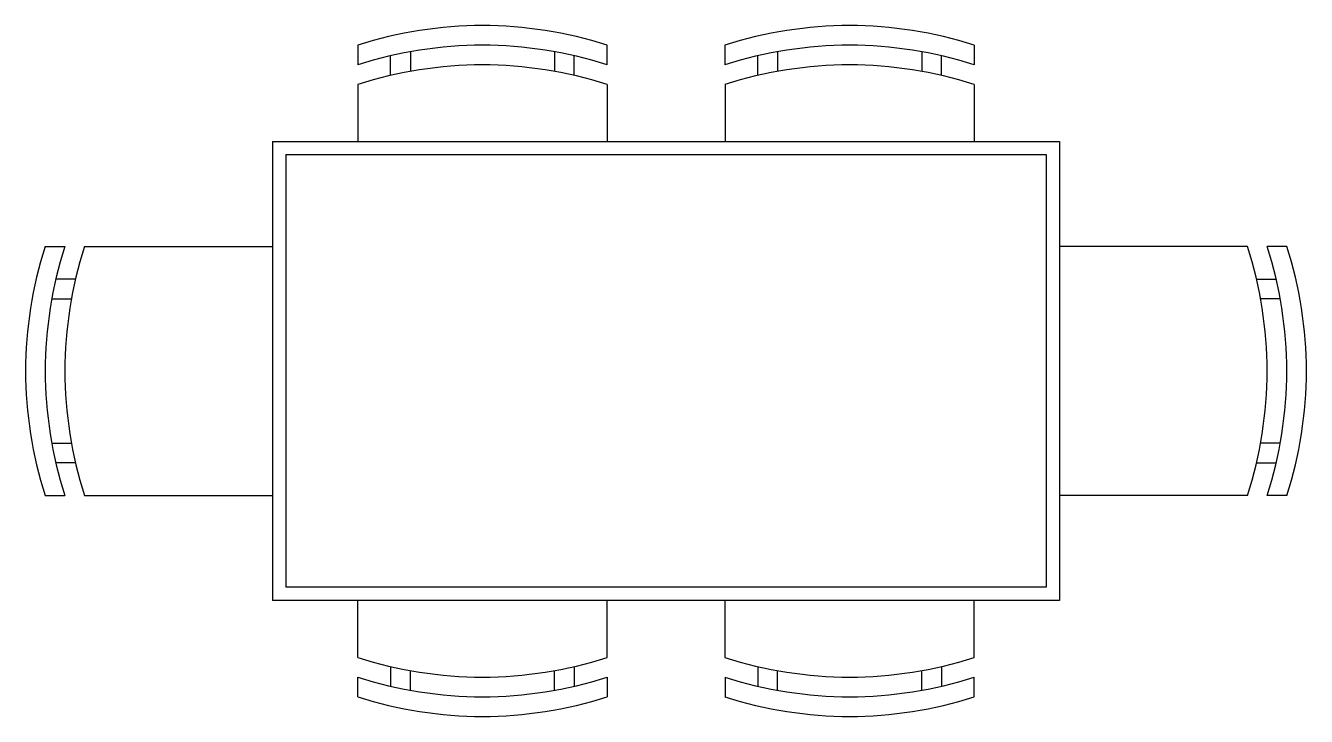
# Model space of a CAD drawing. Extents: x 1785 to 1980, y 942 to 1047.
import ezdxf

# ---------------------------------------------------------------- set-up
doc = ezdxf.new("R2010")
doc.units = 0
doc.layers.get('0').update_dxf_attribs({"linetype": 'CONTINUOUS'})

msp = doc.modelspace()

# ---------------------------------------------------------------- linework, layer by layer
at = {"color": 0}
for p, q in [((1835.34, 1043.93), (1835.34, 1040.93)), ((1873.34, 1040.93), (1873.34, 1043.93)), ((1891.34, 1040.93), (1891.34, 1043.93)), ((1929.34, 1043.93), (1929.34, 1040.93)), ((1840.34, 1039.32), (1840.34, 1042.32)), ((1843.34, 1042.94), (1843.34, 1039.94)), ((1865.34, 1042.94), (1865.34, 1039.94)), ((1868.34, 1039.32), (1868.34, 1042.32)), ((1896.34, 1039.32), (1896.34, 1042.32)), ((1899.34, 1042.94), (1899.34, 1039.94)), ((1921.34, 1042.94), (1921.34, 1039.94)), ((1924.34, 1039.32), (1924.34, 1042.32)), ((1835.34, 1037.93), (1835.34, 1029.25)), ((1873.34, 1037.93), (1873.34, 1029.25)), ((1891.34, 1037.93), (1891.34, 1029.25)), ((1929.34, 1037.93), (1929.34, 1029.25)), ((1822.34, 1029.25), (1942.34, 1029.25)), ((1822.34, 1029.25), (1822.34, 959.25)), ((1942.34, 1029.25), (1942.34, 959.25)), ((1824.34, 1027.25), (1940.34, 1027.25)), ((1824.34, 1027.25), (1824.34, 961.25)), ((1940.34, 1027.25), (1940.34, 961.25)), ((1787.65, 1013.25), (1790.65, 1013.25)), ((1793.65, 1013.25), (1822.34, 1013.25)), ((1971.02, 1013.25), (1942.34, 1013.25)), ((1977.02, 1013.25), (1974.02, 1013.25)), ((1792.26, 1008.25), (1789.26, 1008.25)), ((1972.41, 1008.25), (1975.41, 1008.25)), ((1788.64, 1005.25), (1791.64, 1005.25)), ((1976.04, 1005.25), (1973.04, 1005.25)), ((1788.64, 983.25), (1791.64, 983.25)), ((1976.04, 983.25), (1973.04, 983.25)), ((1792.26, 980.25), (1789.26, 980.25)), ((1972.41, 980.25), (1975.41, 980.25)), ((1787.65, 975.25), (1790.65, 975.25)), ((1793.65, 975.25), (1822.34, 975.25)), ((1971.02, 975.25), (1942.34, 975.25)), ((1977.02, 975.25), (1974.02, 975.25)), ((1940.34, 961.25), (1824.34, 961.25)), ((1942.34, 959.25), (1822.34, 959.25)), ((1835.34, 950.56), (1835.34, 959.25)), ((1873.34, 950.56), (1873.34, 959.25)), ((1891.34, 950.56), (1891.34, 959.25)), ((1929.34, 950.56), (1929.34, 959.25)), ((1835.34, 944.56), (1835.34, 947.56)), ((1840.34, 949.17), (1840.34, 946.17)), ((1843.34, 945.55), (1843.34, 948.55)), ((1865.34, 945.55), (1865.34, 948.55)), ((1868.34, 949.17), (1868.34, 946.17)), ((1873.34, 947.56), (1873.34, 944.56)), ((1891.34, 947.56), (1891.34, 944.56)), ((1896.34, 949.17), (1896.34, 946.17)), ((1899.34, 945.55), (1899.34, 948.55)), ((1921.34, 945.55), (1921.34, 948.55)), ((1924.34, 949.17), (1924.34, 946.17)), ((1929.34, 944.56), (1929.34, 947.56))]:
    msp.add_line(p, q, dxfattribs=at)
for centre, start, end in [((1854.34, 985.27), 72.0547, 107.9453), ((1910.34, 985.27), 72.0547, 107.9453), ((1854.34, 982.27), 72.0547, 107.9453), ((1910.34, 982.27), 72.0547, 107.9453), ((1854.34, 979.27), 72.0547, 107.9453), ((1910.34, 979.27), 72.0547, 107.9453), ((1846.32, 994.25), 162.0547, 197.9453), ((1849.32, 994.25), 162.0547, 197.9453), ((1852.32, 994.25), 162.0547, 197.9453), ((1912.36, 994.25), 342.0547, 17.9453), ((1915.36, 994.25), 342.0547, 17.9453), ((1918.36, 994.25), 342.0547, 17.9453), ((1854.34, 1009.23), 252.0547, 287.9453), ((1910.34, 1009.23), 252.0547, 287.9453), ((1854.34, 1006.23), 252.0547, 287.9453), ((1910.34, 1006.23), 252.0547, 287.9453), ((1854.34, 1003.23), 252.0547, 287.9453), ((1910.34, 1003.23), 252.0547, 287.9453)]:
    msp.add_arc(centre, 61.67, start, end, dxfattribs=at)

doc.saveas('drawing.dxf')
